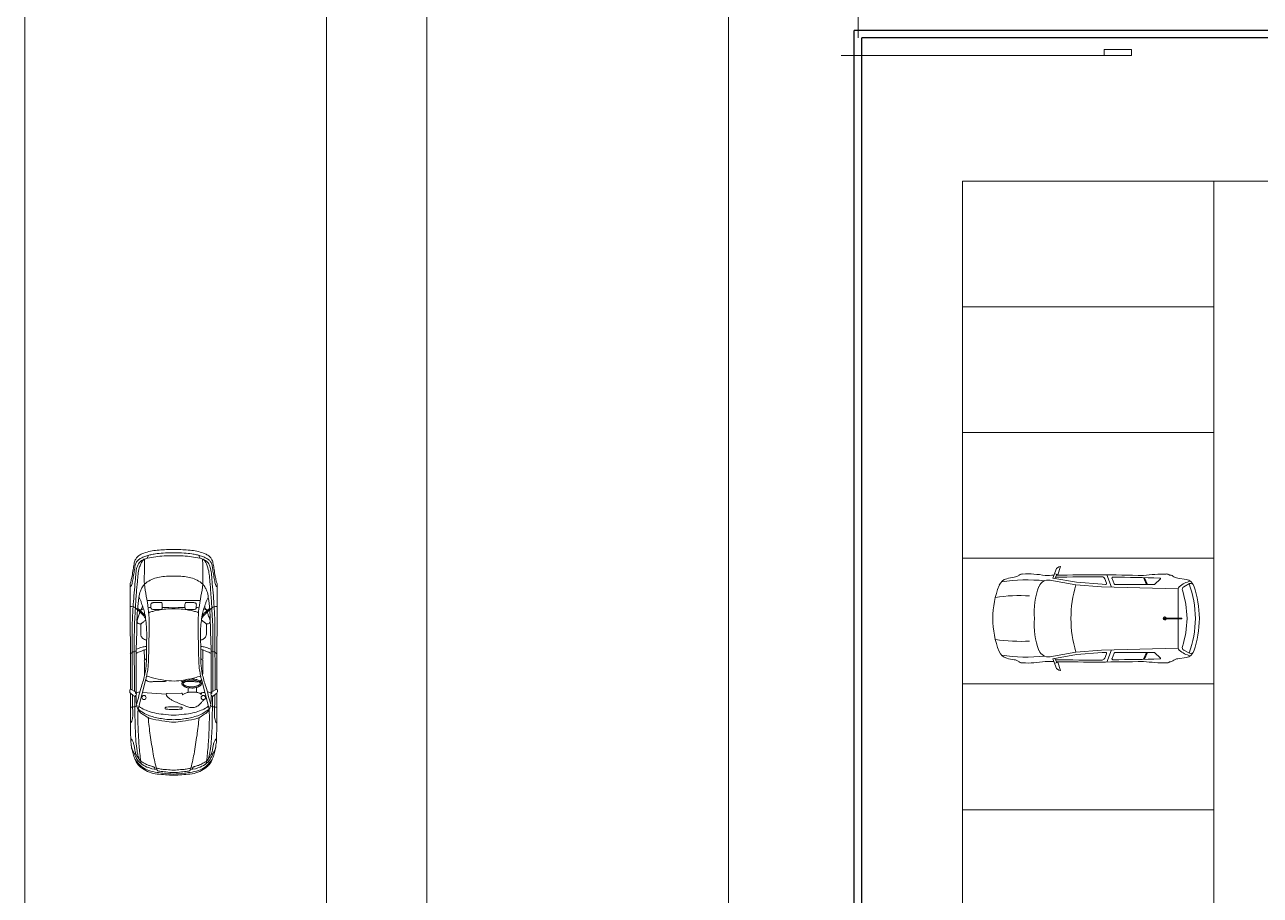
# Model space of a CAD drawing. Header units: millimetres. Extents: x 255 to 764, y 60 to 269.
# Drawn here: x 255.04 to 279.61, y 206.03 to 223.34 of the extents above; entities that cross this region are included whole.
import ezdxf

# ---------------------------------------------------------------- set-up
doc = ezdxf.new("R2010")
doc.units = ezdxf.units.MM
doc.linetypes.add('ACAD_ISO10W100', pattern=[18, 12, -3, 0, -3])
for name, color, linetype, lineweight in [('ARBOLES A', 1, 'Continuous', 9), ('AUTOS', 1, 'Continuous', 9), ('BANQUETA', 2, 'Continuous', 20), ('CANCHAS', 1, 'Continuous', 9), ('EJES', 2, 'ACAD_ISO10W100', 20), ('FACHADA 04', 3, 'Continuous', 30), ('TEXTO 01', 3, 'Continuous', 30)]:
    doc.layers.add(name, color=color, linetype=linetype, lineweight=lineweight)

# ---------------------------------------------------------------- blocks, each defined once
blk = doc.blocks.new('AutoA62 Planta Golf')
at = {"linetype": 'ByBlock'}
for p, q in [((1.189, 0.804), (1.268, 0.994)), ((1.268, 0.994), (1.309, 1.03)), ((1.346, 1.033), (1.293, 0.869)), ((1.309, 1.03), (1.335, 1.035)), ((1.335, 1.035), (1.346, 1.033)), ((1.651, 0.668), (1.135, 0.761)), ((1.665, 0.719), (1.189, 0.804)), ((1.27, 0.877), (1.23, 0.797)), ((1.293, 0.869), (1.243, 0.887)), ((2.225, 0.79), (2.26, 0.702)), ((2.267, 0.866), (2.361, 0.624)), ((2.369, 0.794), (2.409, 0.69)), ((2.997, 0.812), (3.056, 0.678)), ((3.017, 0.81), (3.075, 0.678)), ((3.219, 0.683), (3.33, 0.781)), ((3.679, 0.801), (3.846, 0.774)), ((1.651, 0.668), (2.162, 0.629)), ((1.665, 0.719), (2.175, 0.679)), ((3.686, 0.588), (2.162, 0.629)), ((2.243, 0.678), (2.175, 0.679)), ((2.427, 0.678), (3.206, 0.678)), ((3.686, 0.587), (3.686, 0.005)), ((3.796, 0.629), (3.91, 0.693)), ((3.419, 0.007), (3.755, 0.004)), ((3.755, -0.004), (3.755, 0.004)), ((3.419, -0.007), (3.755, -0.004)), ((3.686, -0.587), (3.686, -0.005)), ((1.651, -0.668), (1.135, -0.761)), ((1.665, -0.719), (1.189, -0.804)), ((1.651, -0.668), (2.162, -0.629)), ((1.665, -0.719), (2.175, -0.679)), ((3.686, -0.588), (2.162, -0.629)), ((2.243, -0.678), (2.175, -0.679)), ((2.225, -0.79), (2.26, -0.702)), ((2.267, -0.866), (2.361, -0.624)), ((2.369, -0.794), (2.409, -0.69)), ((2.427, -0.678), (3.206, -0.678)), ((2.997, -0.812), (3.056, -0.678)), ((3.017, -0.81), (3.075, -0.678)), ((3.219, -0.683), (3.33, -0.781)), ((3.796, -0.629), (3.91, -0.693)), ((1.189, -0.804), (1.268, -0.994)), ((1.27, -0.877), (1.23, -0.797)), ((1.293, -0.869), (1.243, -0.887)), ((1.346, -1.033), (1.293, -0.869)), ((3.679, -0.801), (3.846, -0.774)), ((1.268, -0.994), (1.309, -1.03)), ((1.309, -1.03), (1.335, -1.035)), ((1.335, -1.035), (1.346, -1.033))]:
    blk.add_line(p, q, dxfattribs=at)
for centre, radius, start, end in [((0.33, 0.572), 0.225, 104.0371, 157.2006), ((0.67, -2.536), 3.304, 83.8263, 98.7194), ((0.499, 0.098), 0.727, 95.9895, 107.9469), ((0.403, 1.017), 0.197, 275.9895, 308.6871), ((0.585, 0.789), 0.0955, 87.4739, 128.6871), ((0.685, -1.132), 2.018, 79.8258, 92.7114), ((1.101, 0.567), 0.197, 79.8299, 158.9468), ((2.019, -39.672), 40.539, 91.1408, 91.3819), ((2.019, -39.672), 40.5, 89.7857, 91.1003), ((2.019, -39.672), 40.539, 88.6181, 91.0712), ((2.17, 0.769), 0.059, 21.2791, 89.7857), ((2.387, 0.801), 0.0197, 89.6118, 201.2791), ((2.105, -40.859), 41.681, 88.3299, 89.6118), ((3.453, -2.653), 3.537, 90.0603, 97.4025), ((3.319, 0.79), 0.0138, 319.5223, 88.2063), ((3.453, 0.789), 0.0955, 51.3129, 92.5261), ((3.517, 0.768), 0.0955, 51.3129, 92.5261), ((3.7, 0.996), 0.197, 231.3129, 264.0105), ((4.024, 0.266), 0.484, 101.1159, 130.9804), ((3.824, 0.595), 0.18, 18.2803, 83.2196), ((1.838, 0), 1.838, 158.994, 180), ((2.269, 0.117), 1.449, 158.9468, 184.6441), ((3.873, 0), 2.321, 163.2682, 180), ((2.243, 0.695), 0.0177, 268.4926, 21.2791), ((2.427, 0.697), 0.0197, 201.2791, 270), ((3.206, 0.697), 0.0197, 270, 311.6453), ((3.745, 0.587), 0.059, 130.9804, 180), ((3.825, 0.577), 0.059, 119.294, 197.2942), ((1.822, -0.05), 2.04, 1.3982, 17.3891), ((1.86, -0.043), 2.169, 1.135, 19.702), ((3.935, 0.635), 0.0623, 15.1262, 113.3532), ((1.889, -0.047), 2.219, 1.2017, 18.3402), ((0.532, -2.849), 3.304, 86.544, 98.4137), ((1.838, 0), 1.838, 180, 201.006), ((3.873, 0), 2.321, 180, 196.7318), ((3.419, 0), 0.0297, 13.7603, 346.2397), ((3.419, 0), 0.00735, 90, 270), ((1.889, 0.047), 2.219, 341.6598, 358.7983), ((2.269, -0.117), 1.449, 175.3559, 201.0532), ((1.822, 0.05), 2.04, 342.6109, 358.6018), ((1.86, 0.043), 2.169, 340.298, 358.865), ((0.532, 2.849), 3.304, 261.5863, 273.456), ((0.33, -0.572), 0.225, 202.7994, 255.9629), ((0.67, 2.536), 3.304, 261.2806, 276.1737), ((1.101, -0.567), 0.197, 201.0532, 280.1701), ((2.243, -0.695), 0.0177, 338.7209, 91.5074), ((2.427, -0.697), 0.0197, 90, 158.7209), ((3.206, -0.697), 0.0197, 48.3547, 90), ((3.745, -0.587), 0.059, 180, 229.0196), ((4.024, -0.266), 0.484, 229.0196, 258.8841), ((3.825, -0.577), 0.059, 162.7058, 240.706), ((3.824, -0.595), 0.18, 276.7804, 341.7197), ((3.935, -0.635), 0.0623, 246.6468, 344.8738), ((0.499, -0.098), 0.727, 252.0531, 264.0105), ((0.403, -1.017), 0.197, 51.3129, 84.0105), ((0.585, -0.789), 0.0955, 231.3129, 272.5261), ((0.685, 1.132), 2.018, 267.2886, 280.1742), ((2.019, 39.672), 40.539, 268.6181, 268.8592), ((2.019, 39.672), 40.5, 268.8997, 270.2143), ((2.019, 39.672), 40.539, 268.9288, 271.3819), ((2.17, -0.769), 0.059, 270.2143, 338.7209), ((2.387, -0.801), 0.0197, 158.7209, 270.3882), ((2.105, 40.859), 41.681, 270.3882, 271.6701), ((3.453, 2.653), 3.537, 262.5975, 269.9397), ((3.319, -0.79), 0.0138, 271.7937, 40.4777), ((3.453, -0.789), 0.0955, 267.4739, 308.6871), ((3.517, -0.768), 0.0955, 267.4739, 308.6871), ((3.7, -0.996), 0.197, 95.9895, 128.6871)]:
    blk.add_arc(centre, radius, start, end, dxfattribs=at)
blk = doc.blocks.new('AutoP19')
for p, q in [((-0.926, 0.745), (-0.939, 0.759)), ((-0.939, 0.759), (-0.904, 0.759)), ((-0.926, 0.745), (-0.06, 0.745)), ((-0.904, 0.675), (-0.926, 0.745)), ((-0.904, 0.759), (-0.849, 0.859)), ((-0.882, 0.778), (0.131, 0.782)), ((-0.864, 0.826), (0.421, 0.822)), ((-0.849, 0.859), (1.253, 0.867)), ((-0.06, 0.745), (0.298, 0.734)), ((-1.246, 0.706), (-0.654, 0.552)), ((-0.92, 0.616), (-0.953, 0.147)), ((-0.252, 0.581), (-0.063, 0.584)), ((0.443, 0.653), (0.244, 0.652)), ((0.911, 0.528), (0.911, -0.03)), ((1.751, 0.525), (1.813, 0.497)), ((-0.938, 0.133), (-0.931, -0.154)), ((0.911, -0.528), (0.911, 0.03)), ((-0.824, -0.288), (-0.914, -0.286)), ((-0.818, -0.453), (-0.914, -0.453)), ((-1.246, -0.706), (-0.654, -0.552)), ((-0.904, -0.675), (-0.926, -0.745)), ((-0.252, -0.581), (-0.063, -0.584)), ((-0.06, -0.745), (0.298, -0.734)), ((0.443, -0.653), (0.244, -0.652)), ((1.751, -0.525), (1.813, -0.497)), ((-0.926, -0.745), (-0.939, -0.759)), ((-0.939, -0.759), (-0.904, -0.759)), ((-0.926, -0.745), (-0.06, -0.745)), ((-0.904, -0.759), (-0.849, -0.859)), ((-0.882, -0.778), (0.131, -0.782)), ((-0.864, -0.826), (0.421, -0.822)), ((-0.849, -0.859), (1.253, -0.867))]:
    blk.add_line(p, q)
for centre in [(-1.017, 0.589), (-1.017, -0.589)]:
    blk.add_ellipse(centre, major_axis=(0, 0.0429), ratio=0.983266, start_param=4.712389, end_param=10.995574)
for points, knots in [([(-2.564, 0), (-2.564, 0.054), (-2.548, 0.215), (-2.538, 0.436), (-2.443, 0.603), (-2.375, 0.696), (-2.29, 0.75), (-2.194, 0.793), (-2.081, 0.821), (-2.002, 0.842), (-1.959, 0.842)], [0, 0, 0, 0, 0.16039, 0.479033, 0.632967, 0.722015, 0.817474, 0.927562, 1.03733, 1.167094, 1.167094, 1.167094, 1.167094]), ([(-2.253, 0.764), (-2.281, 0.74), (-2.334, 0.696), (-2.415, 0.613), (-2.479, 0.488), (-2.504, 0.346), (-2.531, 0.181), (-2.539, 0.071), (-2.539, 0)], [0, 0, 0, 0, 0.1095129, 0.2035347, 0.3452507, 0.5161382, 0.6275464, 0.8383798, 0.8383798, 0.8383798, 0.8383798]), ([(-1.959, 0.842), (-2.018, 0.841), (-2.115, 0.791), (-2.243, 0.737), (-2.338, 0.648), (-2.417, 0.517), (-2.442, 0.402), (-2.45, 0.335)], [0, 0, 0, 0, 0.1772572, 0.3124951, 0.4151678, 0.5597243, 0.7575412, 0.7575412, 0.7575412, 0.7575412]), ([(-2.137, 0.783), (-2.135, 0.773), (-2.137, 0.752), (-2.164, 0.743), (-2.196, 0.721), (-2.236, 0.691), (-2.292, 0.651), (-2.327, 0.579), (-2.368, 0.503), (-2.38, 0.441), (-2.394, 0.406), (-2.407, 0.381), (-2.431, 0.371), (-2.445, 0.37)], [0, 0, 0, 0, 0.0304541, 0.0502818, 0.0786089, 0.1479133, 0.1986294, 0.2831705, 0.3780326, 0.4523267, 0.4667809, 0.4902599, 0.5347198, 0.5347198, 0.5347198, 0.5347198]), ([(-2.24, 0.684), (-2.219, 0.698), (-2.163, 0.712), (-2.048, 0.733), (-1.884, 0.752), (-1.678, 0.762), (-1.447, 0.769), (-1.218, 0.771), (-1.059, 0.771), (-0.99, 0.772)], [0, 0, 0, 0, 0.076148, 0.165903, 0.355672, 0.569871, 0.782325, 1.050047, 1.257936, 1.257936, 1.257936, 1.257936]), ([(-1.841, 0.853), (-1.843, 0.842), (-1.869, 0.817), (-1.921, 0.798), (-1.99, 0.782), (-2.055, 0.774), (-2.109, 0.761), (-2.135, 0.754), (-2.147, 0.751)], [0, 0, 0, 0, 0.034703, 0.0959761, 0.1659336, 0.2471559, 0.2929944, 0.3295918, 0.3295918, 0.3295918, 0.3295918]), ([(-1.959, 0.842), (-1.922, 0.85), (-1.775, 0.856), (-1.524, 0.859), (-1.219, 0.857), (-1.022, 0.86), (-0.93, 0.86)], [0, 0, 0, 0, 0.114897, 0.437061, 0.754269, 1.029686, 1.029686, 1.029686, 1.029686]), ([(-1.52, 0.856), (-1.515, 0.844), (-1.483, 0.831), (-1.425, 0.814), (-1.326, 0.812), (-1.169, 0.818), (-1.042, 0.819), (-0.962, 0.819)], [0, 0, 0, 0, 0.0364992, 0.0923739, 0.1867837, 0.3273982, 0.5667068, 0.5667068, 0.5667068, 0.5667068]), ([(-1.009, 0.744), (-1.036, 0.744), (-1.091, 0.747), (-1.171, 0.735), (-1.245, 0.718), (-1.314, 0.672), (-1.362, 0.593), (-1.421, 0.512), (-1.459, 0.367), (-1.488, 0.199), (-1.507, 0.059), (-1.507, 0)], [0, 0, 0, 0, 0.082256, 0.165174, 0.241383, 0.30939, 0.405348, 0.511507, 0.603349, 0.843635, 1.017671, 1.017671, 1.017671, 1.017671]), ([(-1.207, 0.859), (-1.207, 0.839), (-1.204, 0.805), (-1.2, 0.757), (-1.18, 0.74), (-1.173, 0.734)], [0, 0, 0, 0, 1.462159, 2.651105, 3.386321, 3.386321, 3.386321, 3.386321]), ([(0.972, 0.69), (0.956, 0.677), (0.921, 0.653), (0.844, 0.638), (0.76, 0.6), (0.644, 0.572), (0.509, 0.549), (0.303, 0.531), (0.063, 0.54), (-0.167, 0.537), (-0.363, 0.543), (-0.563, 0.565), (-0.832, 0.653), (-1.036, 0.706), (-1.156, 0.737)], [0, 0, 0, 0, 0.05975, 0.126928, 0.230034, 0.336675, 0.482225, 0.641324, 0.954906, 1.203173, 1.330375, 1.542773, 1.802261, 2.175545, 2.175545, 2.175545, 2.175545]), ([(-0.99, 0.772), (-0.991, 0.765), (-0.99, 0.749), (-1.004, 0.745), (-1.009, 0.744)], [0, 0, 0, 0, 0.02274132, 0.03717479, 0.03717479, 0.03717479, 0.03717479]), ([(-0.849, 0.859), (-0.856, 0.864), (-0.881, 0.88), (-0.935, 0.868), (-0.958, 0.818), (-1.002, 0.779), (-0.97, 0.737), (-0.936, 0.735), (-0.926, 0.745)], [0, 0, 0, 0, 0.024864, 0.0846267, 0.1362471, 0.1900683, 0.2245199, 0.2681841, 0.2681841, 0.2681841, 0.2681841]), ([(-0.149, 0.862), (-0.139, 0.85), (-0.117, 0.825), (-0.103, 0.784), (-0.096, 0.756), (-0.096, 0.743)], [1.808086, 1.808086, 1.808086, 1.808086, 2.918874, 4.131288, 5.10151, 5.10151, 5.10151, 5.10151]), ([(-0.14, 0.745), (-0.122, 0.716), (-0.1, 0.646), (-0.068, 0.578), (-0.062, 0.538)], [0, 0, 0, 0, 0.1000351, 0.2184418, 0.2184418, 0.2184418, 0.2184418]), ([(-0.056, 0.745), (-0.043, 0.714), (-0.027, 0.654), (-0.004, 0.585), (-0.001, 0.547), (0, 0.538)], [0, 0, 0, 0, 2.528586, 4.711885, 5.408215, 5.408215, 5.408215, 5.408215]), ([(0.131, 0.782), (0.266, 0.782), (0.477, 0.778), (0.787, 0.757), (0.964, 0.75), (1.063, 0.739)], [0, 0, 0, 0, 0.4042759, 0.6333827, 0.9326252, 0.9326252, 0.9326252, 0.9326252]), ([(0.421, 0.822), (0.487, 0.822), (0.608, 0.818), (0.804, 0.804), (1.011, 0.791), (1.224, 0.77), (1.404, 0.755), (1.54, 0.743), (1.64, 0.705), (1.708, 0.646), (1.737, 0.579), (1.778, 0.432), (1.798, 0.238), (1.804, 0.063), (1.804, 0)], [0, 0, 0, 0, 0.198873, 0.363323, 0.587433, 0.823543, 1.004622, 1.129816, 1.230113, 1.320655, 1.388577, 1.443334, 1.771447, 1.958652, 1.958652, 1.958652, 1.958652]), ([(0.793, 0.866), (0.791, 0.846), (0.797, 0.805), (0.76, 0.758), (0.692, 0.671), (0.623, 0.603), (0.561, 0.559)], [0, 0, 0, 0, 0.0597371, 0.1139981, 0.1672498, 0.3938869, 0.3938869, 0.3938869, 0.3938869]), ([(1.063, 0.739), (1.139, 0.736), (1.262, 0.723), (1.428, 0.71), (1.548, 0.689), (1.648, 0.649), (1.727, 0.615), (1.737, 0.574)], [0, 0, 0, 0, 0.2277977, 0.3719478, 0.4996814, 0.5863441, 0.709615, 0.709615, 0.709615, 0.709615]), ([(1.181, 0.863), (1.185, 0.857), (1.2, 0.844), (1.248, 0.825), (1.331, 0.813), (1.439, 0.79), (1.544, 0.775), (1.632, 0.765), (1.695, 0.73), (1.738, 0.676), (1.776, 0.61), (1.801, 0.534), (1.826, 0.451), (1.834, 0.394), (1.838, 0.362)], [0, 0, 0, 0, 0.0219205, 0.0572122, 0.1522539, 0.2718866, 0.3894011, 0.4710097, 0.5346344, 0.5986698, 0.6733118, 0.758696, 0.8351341, 0.9293726, 0.9293726, 0.9293726, 0.9293726]), ([(1.253, 0.867), (1.269, 0.856), (1.319, 0.845), (1.409, 0.822), (1.521, 0.807), (1.63, 0.789), (1.717, 0.771), (1.78, 0.725), (1.826, 0.667), (1.864, 0.575), (1.894, 0.463), (1.912, 0.36), (1.915, 0.302), (1.915, 0.288)], [0, 0, 0, 0, 0.056668, 0.14946, 0.28161, 0.392935, 0.481686, 0.542967, 0.622845, 0.69797, 0.833643, 0.965665, 1.00577, 1.00577, 1.00577, 1.00577]), ([(-2.45, 0.335), (-2.349, 0.365), (-2.121, 0.412), (-1.776, 0.465), (-1.534, 0.497), (-1.417, 0.505)], [0, 0, 0, 0, 0.317374, 0.69576, 1.04714, 1.04714, 1.04714, 1.04714]), ([(-1.246, 0.706), (-1.336, 0.713), (-1.528, 0.711), (-1.823, 0.699), (-2.078, 0.68), (-2.231, 0.661), (-2.281, 0.655)], [0, 0, 0, 0, 0.269375, 0.574535, 0.885339, 1.036319, 1.036319, 1.036319, 1.036319]), ([(-1.246, 0.706), (-1.267, 0.682), (-1.316, 0.621), (-1.386, 0.477), (-1.44, 0.264), (-1.458, 0.092), (-1.458, 0)], [0, 0, 0, 0, 0.0947759, 0.2311242, 0.4700259, 0.7400315, 0.7400315, 0.7400315, 0.7400315]), ([(-1.191, 0.69), (-1.207, 0.672), (-1.242, 0.617), (-1.287, 0.512), (-1.331, 0.371), (-1.353, 0.196), (-1.367, 0.069), (-1.367, 0)], [0, 0, 0, 0, 0.0708922, 0.1925846, 0.3348457, 0.5072814, 0.7109928, 0.7109928, 0.7109928, 0.7109928]), ([(-0.665, 0.553), (-0.675, 0.547), (-0.693, 0.524), (-0.707, 0.472), (-0.696, 0.36), (-0.7, 0.259), (-0.701, 0.165), (-0.687, 0.149), (-0.679, 0.142)], [0, 0, 0, 0, 0.842998, 2.122875, 3.997599, 9.174838, 10.012722, 10.751336, 10.751336, 10.751336, 10.751336]), ([(-0.594, 0.534), (-0.603, 0.496), (-0.637, 0.386), (-0.673, 0.205), (-0.69, 0.06), (-0.69, -0.009)], [0, 0, 0, 0, 0.1139079, 0.3411539, 0.543502, 0.543502, 0.543502, 0.543502]), ([(-0.654, 0.552), (-0.63, 0.545), (-0.568, 0.534), (-0.469, 0.512), (-0.352, 0.504), (-0.145, 0.494), (0.141, 0.493), (0.469, 0.481), (0.752, 0.498), (0.995, 0.543), (1.225, 0.588), (1.465, 0.58), (1.632, 0.582), (1.729, 0.575), (1.737, 0.574)], [0, 0, 0, 0, 0.073325, 0.188896, 0.303039, 0.425821, 0.811242, 1.159737, 1.41058, 1.660623, 1.899627, 2.11145, 2.377727, 2.401703, 2.401703, 2.401703, 2.401703]), ([(-0.567, 0.577), (-0.524, 0.581), (-0.437, 0.578), (-0.344, 0.581), (-0.277, 0.584), (-0.258, 0.561), (-0.251, 0.547), (-0.248, 0.54)], [0, 0, 0, 0, 3.267856, 6.568708, 7.399663, 8.099385, 8.621705, 8.621705, 8.621705, 8.621705]), ([(0.244, 0.652), (0.228, 0.652), (0.188, 0.646), (0.147, 0.599), (0.126, 0.558), (0.127, 0.536)], [0, 0, 0, 0, 0.0486628, 0.1144515, 0.1777721, 0.1777721, 0.1777721, 0.1777721]), ([(0.298, 0.734), (0.357, 0.734), (0.483, 0.727), (0.628, 0.729), (0.793, 0.711), (0.935, 0.697), (1.059, 0.676), (1.1, 0.66)], [0, 0, 0, 0, 0.1783018, 0.3787173, 0.431954, 0.6762374, 0.8077184, 0.8077184, 0.8077184, 0.8077184]), ([(0.684, 0.672), (0.663, 0.677), (0.612, 0.689), (0.55, 0.72), (0.489, 0.732), (0.447, 0.705), (0.446, 0.672), (0.446, 0.643), (0.47, 0.627), (0.489, 0.592), (0.515, 0.57), (0.52, 0.551)], [0, 0, 0, 0, 0.0655106, 0.1550445, 0.2094604, 0.2438604, 0.287164, 0.3001388, 0.3275984, 0.3616951, 0.4200969, 0.4200969, 0.4200969, 0.4200969]), ([(0.755, 0.714), (0.739, 0.695), (0.693, 0.643), (0.643, 0.594), (0.608, 0.566)], [0, 0, 0, 0, 1.868162, 5.271297, 5.271297, 5.271297, 5.271297]), ([(0.668, 0.495), (0.677, 0.483), (0.689, 0.442), (0.708, 0.367), (0.734, 0.255), (0.747, 0.101), (0.747, -0.015), (0.748, -0.079)], [0, 0, 0, 0, 0.0451009, 0.1211996, 0.2308505, 0.385263, 0.5739042, 0.5739042, 0.5739042, 0.5739042]), ([(0.712, 0.659), (0.724, 0.655), (0.736, 0.631), (0.745, 0.609), (0.748, 0.599)], [0, 0, 0, 0, 0.983949, 1.771691, 1.771691, 1.771691, 1.771691]), ([(0.808, 0.622), (0.791, 0.623), (0.752, 0.621), (0.728, 0.652), (0.712, 0.659)], [0, 0, 0, 0, 0.0535488, 0.1060573, 0.1060573, 0.1060573, 0.1060573]), ([(1.1, 0.66), (1.123, 0.653), (1.171, 0.629), (1.253, 0.571), (1.32, 0.47), (1.361, 0.367), (1.373, 0.304), (1.377, 0.284)], [0, 0, 0, 0, 0.0720749, 0.1581284, 0.2958089, 0.4262456, 0.4842292, 0.4842292, 0.4842292, 0.4842292]), ([(-2.45, 0.335), (-2.461, 0.334), (-2.48, 0.314), (-2.487, 0.249), (-2.496, 0.144), (-2.51, 0.052), (-2.51, 0)], [0, 0, 0, 0, 0.0314754, 0.0702057, 0.1915753, 0.3439346, 0.3439346, 0.3439346, 0.3439346]), ([(-2.428, 0.34), (-2.425, 0.338), (-2.425, 0.32), (-2.431, 0.295), (-2.445, 0.238), (-2.448, 0.186), (-2.455, 0.101), (-2.461, 0.047), (-2.461, 0)], [0, 0, 0, 0, 0.0114788, 0.0403472, 0.0875838, 0.1755608, 0.1991501, 0.3369659, 0.3369659, 0.3369659, 0.3369659]), ([(0.731, 0.301), (0.731, 0.334), (0.736, 0.376), (0.734, 0.43), (0.762, 0.456), (0.8, 0.447), (0.835, 0.456), (0.858, 0.442), (0.867, 0.425), (0.875, 0.361), (0.876, 0.301), (0.871, 0.239), (0.855, 0.229), (0.832, 0.225), (0.799, 0.227), (0.767, 0.223), (0.735, 0.234), (0.733, 0.267), (0.731, 0.288), (0.731, 0.301)], [0, 0, 0, 0, 0.0969044, 0.1295913, 0.1506192, 0.1985921, 0.2360698, 0.2557908, 0.2719711, 0.2929882, 0.44406, 0.4519132, 0.4720918, 0.4918599, 0.5228758, 0.5707096, 0.5892096, 0.6145759, 0.654681, 0.654681, 0.654681, 0.654681]), ([(1.377, 0.284), (1.386, 0.238), (1.4, 0.143), (1.397, 0.048), (1.396, 0)], [0, 0, 0, 0, 0.140379, 0.2808468, 0.2808468, 0.2808468, 0.2808468]), ([(1.838, 0.362), (1.848, 0.312), (1.858, 0.192), (1.86, 0.073), (1.86, 0.005)], [0, 0, 0, 0, 0.1502861, 0.3522699, 0.3522699, 0.3522699, 0.3522699]), ([(-2.564, 0), (-2.564, -0.054), (-2.548, -0.215), (-2.538, -0.436), (-2.443, -0.603), (-2.375, -0.696), (-2.29, -0.75), (-2.194, -0.793), (-2.081, -0.821), (-2.002, -0.842), (-1.959, -0.842)], [0, 0, 0, 0, 0.16039, 0.479033, 0.632967, 0.722015, 0.817474, 0.927562, 1.03733, 1.167094, 1.167094, 1.167094, 1.167094]), ([(-2.253, -0.764), (-2.281, -0.74), (-2.334, -0.696), (-2.415, -0.613), (-2.479, -0.488), (-2.504, -0.346), (-2.531, -0.181), (-2.539, -0.071), (-2.539, 0)], [0, 0, 0, 0, 0.1095129, 0.2035347, 0.3452507, 0.5161382, 0.6275464, 0.8383798, 0.8383798, 0.8383798, 0.8383798]), ([(-2.45, -0.335), (-2.461, -0.334), (-2.48, -0.314), (-2.487, -0.249), (-2.496, -0.144), (-2.51, -0.052), (-2.51, 0)], [0, 0, 0, 0, 0.0314754, 0.0702057, 0.1915753, 0.3439346, 0.3439346, 0.3439346, 0.3439346]), ([(-2.428, -0.34), (-2.425, -0.338), (-2.425, -0.32), (-2.431, -0.295), (-2.445, -0.238), (-2.448, -0.186), (-2.455, -0.101), (-2.461, -0.047), (-2.461, 0)], [0, 0, 0, 0, 0.0114788, 0.0403472, 0.0875838, 0.1755608, 0.1991501, 0.3369659, 0.3369659, 0.3369659, 0.3369659]), ([(-1.009, -0.744), (-1.036, -0.744), (-1.091, -0.747), (-1.171, -0.735), (-1.245, -0.718), (-1.314, -0.672), (-1.362, -0.593), (-1.421, -0.512), (-1.459, -0.367), (-1.488, -0.199), (-1.507, -0.059), (-1.507, 0)], [0, 0, 0, 0, 0.082256, 0.165174, 0.241383, 0.30939, 0.405348, 0.511507, 0.603349, 0.843635, 1.017671, 1.017671, 1.017671, 1.017671]), ([(-1.246, -0.706), (-1.267, -0.682), (-1.316, -0.621), (-1.386, -0.477), (-1.44, -0.264), (-1.458, -0.092), (-1.458, 0)], [0, 0, 0, 0, 0.0947759, 0.2311242, 0.4700259, 0.7400315, 0.7400315, 0.7400315, 0.7400315]), ([(-1.191, -0.69), (-1.207, -0.672), (-1.242, -0.617), (-1.287, -0.512), (-1.331, -0.371), (-1.353, -0.196), (-1.367, -0.069), (-1.367, 0)], [0, 0, 0, 0, 0.0708922, 0.1925846, 0.3348457, 0.5072814, 0.7109928, 0.7109928, 0.7109928, 0.7109928]), ([(-1.253, 0), (-1.253, 0.029), (-1.255, 0.078), (-1.249, 0.129), (-1.25, 0.166), (-1.232, 0.172), (-1.218, 0.171), (-1.207, 0.155), (-1.205, 0.097), (-1.202, 0.044), (-1.201, 0)], [0, 0, 0, 0, 0.0857277, 0.1381048, 0.1641986, 0.1769751, 0.1890325, 0.2028129, 0.2286049, 0.3592554, 0.3592554, 0.3592554, 0.3592554]), ([(-1.253, 0), (-1.253, -0.029), (-1.255, -0.078), (-1.249, -0.129), (-1.25, -0.166), (-1.232, -0.172), (-1.218, -0.171), (-1.207, -0.155), (-1.205, -0.097), (-1.202, -0.044), (-1.201, 0)], [0, 0, 0, 0, 0.0857277, 0.1381048, 0.1641986, 0.1769751, 0.1890325, 0.2028129, 0.2286049, 0.3592554, 0.3592554, 0.3592554, 0.3592554]), ([(-0.938, 0.133), (-0.94, 0.14), (-0.961, 0.156), (-1.005, 0.122), (-1.041, 0.078), (-1.084, 0.005), (-1.133, -0.099), (-1.178, -0.215), (-1.22, -0.322), (-1.221, -0.412), (-1.184, -0.486), (-1.136, -0.543), (-1.084, -0.579), (-1.054, -0.616), (-1.039, -0.641), (-1.036, -0.651)], [0, 0, 0, 0, 0.527288, 1.647451, 3.487558, 5.099073, 7.968657, 12.238313, 14.475187, 16.613757, 18.744202, 20.639343, 22.223389, 23.452731, 24.286529, 24.286529, 24.286529, 24.286529]), ([(0.421, -0.822), (0.487, -0.822), (0.608, -0.818), (0.804, -0.804), (1.011, -0.791), (1.224, -0.77), (1.404, -0.755), (1.54, -0.743), (1.64, -0.705), (1.708, -0.646), (1.737, -0.579), (1.778, -0.432), (1.798, -0.238), (1.804, -0.063), (1.804, 0)], [0, 0, 0, 0, 0.198873, 0.363323, 0.587433, 0.823543, 1.004622, 1.129816, 1.230113, 1.320655, 1.388577, 1.443334, 1.771447, 1.958652, 1.958652, 1.958652, 1.958652]), ([(0.668, -0.495), (0.677, -0.483), (0.689, -0.442), (0.708, -0.367), (0.734, -0.255), (0.747, -0.101), (0.747, 0.015), (0.748, 0.079)], [0, 0, 0, 0, 0.0451009, 0.1211996, 0.2308505, 0.385263, 0.5739042, 0.5739042, 0.5739042, 0.5739042]), ([(0.775, 0.226), (0.775, 0.221), (0.773, 0.137), (0.769, 0.053), (0.766, -0.027)], [11.235438, 11.235438, 11.235438, 11.235438, 11.552536, 17.586883, 17.586883, 17.586883, 17.586883]), ([(0.775, -0.226), (0.775, -0.221), (0.773, -0.137), (0.769, -0.053), (0.766, 0.027)], [11.235438, 11.235438, 11.235438, 11.235438, 11.552536, 17.586883, 17.586883, 17.586883, 17.586883]), ([(1.377, -0.284), (1.386, -0.238), (1.4, -0.143), (1.397, -0.048), (1.396, 0)], [0, 0, 0, 0, 0.140379, 0.2808468, 0.2808468, 0.2808468, 0.2808468]), ([(-0.925, -0.547), (-0.929, -0.55), (-0.935, -0.555), (-0.951, -0.558), (-0.952, -0.549), (-0.951, -0.543), (-0.945, -0.536), (-0.935, -0.528), (-0.926, -0.507), (-0.915, -0.469), (-0.908, -0.4), (-0.908, -0.33), (-0.919, -0.263), (-0.941, -0.222), (-0.949, -0.189), (-0.965, -0.182), (-0.96, -0.177), (-0.954, -0.174), (-0.945, -0.174), (-0.938, -0.172), (-0.926, -0.175), (-0.931, -0.16), (-0.931, -0.154)], [0, 0, 0, 0, 0.0138597, 0.0278304, 0.0329137, 0.0379971, 0.0465756, 0.0592704, 0.0762214, 0.1105991, 0.1789801, 0.2766959, 0.3173629, 0.3800771, 0.4110544, 0.4160421, 0.4210284, 0.4277212, 0.4387433, 0.4448131, 0.4508005, 0.4694463, 0.4694463, 0.4694463, 0.4694463]), ([(-0.824, -0.288), (-0.826, -0.302), (-0.814, -0.229), (-0.797, -0.209), (-0.772, -0.173), (-0.742, -0.164), (-0.711, -0.169), (-0.69, -0.205), (-0.659, -0.251), (-0.648, -0.316), (-0.649, -0.389), (-0.658, -0.456), (-0.679, -0.511), (-0.705, -0.544), (-0.732, -0.555), (-0.753, -0.551), (-0.772, -0.544), (-0.786, -0.523), (-0.811, -0.487), (-0.826, -0.408), (-0.835, -0.376), (-0.821, -0.276), (-0.824, -0.288)], [0, 0, 0, 0, 0.03969, 0.089634, 0.13125, 0.1542862, 0.1797268, 0.2207266, 0.2680991, 0.3447665, 0.4095645, 0.4843001, 0.541515, 0.5817687, 0.6060665, 0.6262474, 0.6436722, 0.6634686, 0.6988791, 0.7758465, 0.8696394, 0.907731, 0.907731, 0.907731, 0.907731]), ([(-0.799, -0.286), (-0.798, -0.283), (-0.797, -0.278), (-0.795, -0.268), (-0.794, -0.262), (-0.79, -0.247), (-0.788, -0.24), (-0.784, -0.231), (-0.782, -0.228), (-0.778, -0.223), (-0.777, -0.221), (-0.771, -0.213), (-0.766, -0.207), (-0.76, -0.2), (-0.757, -0.197), (-0.753, -0.194), (-0.751, -0.193), (-0.747, -0.191), (-0.745, -0.191), (-0.739, -0.19), (-0.736, -0.19), (-0.731, -0.191), (-0.73, -0.192), (-0.728, -0.193), (-0.726, -0.195), (-0.721, -0.2), (-0.719, -0.203), (-0.714, -0.212), (-0.71, -0.217), (-0.705, -0.226), (-0.702, -0.231), (-0.696, -0.241), (-0.692, -0.246), (-0.687, -0.258), (-0.685, -0.264), (-0.681, -0.276), (-0.679, -0.283), (-0.676, -0.303), (-0.674, -0.317), (-0.673, -0.346), (-0.673, -0.36), (-0.675, -0.403), (-0.679, -0.432), (-0.69, -0.469), (-0.693, -0.48), (-0.7, -0.495), (-0.703, -0.5), (-0.709, -0.51), (-0.713, -0.514), (-0.719, -0.521), (-0.722, -0.523), (-0.728, -0.527), (-0.731, -0.528), (-0.735, -0.529), (-0.736, -0.529), (-0.739, -0.529), (-0.741, -0.528), (-0.746, -0.527), (-0.749, -0.526), (-0.753, -0.525), (-0.754, -0.524), (-0.756, -0.523), (-0.756, -0.523), (-0.757, -0.522), (-0.757, -0.522), (-0.759, -0.519), (-0.761, -0.517), (-0.764, -0.512), (-0.766, -0.51), (-0.769, -0.505), (-0.77, -0.503), (-0.775, -0.496), (-0.777, -0.492), (-0.781, -0.484), (-0.783, -0.48), (-0.787, -0.47), (-0.789, -0.465), (-0.793, -0.45), (-0.796, -0.439), (-0.799, -0.423), (-0.8, -0.417), (-0.802, -0.407), (-0.803, -0.402), (-0.806, -0.389), (-0.807, -0.381), (-0.806, -0.363), (-0.806, -0.357), (-0.805, -0.345), (-0.805, -0.339), (-0.803, -0.319), (-0.801, -0.303), (-0.799, -0.292), (-0.799, -0.29), (-0.799, -0.288), (-0.799, -0.288), (-0.799, -0.287), (-0.799, -0.287), (-0.799, -0.286)], [0.497033, 0.497033, 0.497033, 0.497033, 0.723444, 0.723444, 0.974636, 0.974636, 1.50964, 1.50964, 2.044645, 2.044645, 2.271061, 2.271061, 2.862376, 2.862376, 3.217654, 3.217654, 3.537253, 3.537253, 3.856852, 3.856852, 4.368613, 4.368613, 4.584627, 4.584627, 4.99269, 4.99269, 5.400753, 5.400753, 5.808816, 5.808816, 6.216879, 6.216879, 6.778716, 6.778716, 7.350371, 7.350371, 7.922025, 7.922025, 9.065335, 9.065335, 10.208644, 10.208644, 12.495263, 12.495263, 13.409896, 13.409896, 13.929088, 13.929088, 14.44828, 14.44828, 14.909885, 14.909885, 15.371489, 15.371489, 15.62524, 15.62524, 15.87899, 15.87899, 16.120875, 16.120875, 16.36276, 16.36276, 16.51635, 16.51635, 16.669941, 16.669941, 16.921521, 16.921521, 17.136676, 17.136676, 17.351831, 17.351831, 17.782142, 17.782142, 18.204974, 18.204974, 18.627807, 18.627807, 19.473473, 19.473473, 19.978923, 19.978923, 20.484372, 20.484372, 21.475119, 21.475119, 21.859144, 21.859144, 22.162884, 22.162884, 22.770362, 22.770362, 22.900493, 22.900493, 22.951221, 22.951221, 22.964298, 22.964298, 22.964298, 22.964298]), ([(-0.7, -0.494), (-0.701, -0.489), (-0.706, -0.46), (-0.697, -0.372), (-0.699, -0.292), (-0.7, -0.234)], [1.749253, 1.749253, 1.749253, 1.749253, 2.122875, 3.997599, 8.307432, 8.307432, 8.307432, 8.307432]), ([(-0.7, -0.188), (-0.7, -0.18), (-0.699, -0.162), (-0.687, -0.149), (-0.679, -0.142)], [9.436432, 9.436432, 9.436432, 9.436432, 10.012722, 10.751336, 10.751336, 10.751336, 10.751336]), ([(-0.594, -0.534), (-0.603, -0.496), (-0.637, -0.386), (-0.671, -0.211), (-0.69, -0.072), (-0.69, -0.009)], [0, 0, 0, 0, 0.1139079, 0.3411539, 0.5260188, 0.5260188, 0.5260188, 0.5260188]), ([(0.731, -0.301), (0.731, -0.334), (0.736, -0.376), (0.734, -0.43), (0.762, -0.456), (0.8, -0.447), (0.835, -0.456), (0.858, -0.442), (0.867, -0.425), (0.875, -0.361), (0.876, -0.301), (0.871, -0.239), (0.855, -0.229), (0.832, -0.225), (0.799, -0.227), (0.767, -0.223), (0.735, -0.234), (0.733, -0.267), (0.731, -0.288), (0.731, -0.301)], [0, 0, 0, 0, 0.0969044, 0.1295913, 0.1506192, 0.1985921, 0.2360698, 0.2557908, 0.2719711, 0.2929882, 0.44406, 0.4519132, 0.4720918, 0.4918599, 0.5228758, 0.5707096, 0.5892096, 0.6145759, 0.654681, 0.654681, 0.654681, 0.654681]), ([(1.838, -0.362), (1.848, -0.312), (1.858, -0.192), (1.86, -0.073), (1.86, -0.005)], [0, 0, 0, 0, 0.1502861, 0.3522699, 0.3522699, 0.3522699, 0.3522699]), ([(-1.959, -0.842), (-2.018, -0.841), (-2.115, -0.791), (-2.243, -0.737), (-2.338, -0.648), (-2.417, -0.517), (-2.442, -0.402), (-2.45, -0.335)], [0, 0, 0, 0, 0.1772572, 0.3124951, 0.4151678, 0.5597243, 0.7575412, 0.7575412, 0.7575412, 0.7575412]), ([(-2.45, -0.335), (-2.349, -0.365), (-2.121, -0.412), (-1.776, -0.465), (-1.534, -0.497), (-1.417, -0.505)], [0, 0, 0, 0, 0.317374, 0.69576, 1.04714, 1.04714, 1.04714, 1.04714]), ([(-2.137, -0.783), (-2.135, -0.773), (-2.137, -0.752), (-2.164, -0.743), (-2.196, -0.721), (-2.236, -0.691), (-2.292, -0.651), (-2.327, -0.579), (-2.368, -0.503), (-2.38, -0.441), (-2.394, -0.406), (-2.407, -0.381), (-2.431, -0.371), (-2.445, -0.37)], [0, 0, 0, 0, 0.0304541, 0.0502818, 0.0786089, 0.1479133, 0.1986294, 0.2831705, 0.3780326, 0.4523267, 0.4667809, 0.4902599, 0.5347198, 0.5347198, 0.5347198, 0.5347198]), ([(-0.654, -0.552), (-0.63, -0.545), (-0.568, -0.534), (-0.469, -0.512), (-0.352, -0.504), (-0.145, -0.494), (0.141, -0.493), (0.469, -0.481), (0.752, -0.498), (0.995, -0.543), (1.225, -0.588), (1.465, -0.58), (1.632, -0.582), (1.729, -0.575), (1.737, -0.574)], [0, 0, 0, 0, 0.073325, 0.188896, 0.303039, 0.425821, 0.811242, 1.159737, 1.41058, 1.660623, 1.899627, 2.11145, 2.377727, 2.401703, 2.401703, 2.401703, 2.401703]), ([(1.1, -0.66), (1.123, -0.653), (1.171, -0.629), (1.253, -0.571), (1.32, -0.47), (1.361, -0.367), (1.373, -0.304), (1.377, -0.284)], [0, 0, 0, 0, 0.0720749, 0.1581284, 0.2958089, 0.4262456, 0.4842292, 0.4842292, 0.4842292, 0.4842292]), ([(1.181, -0.863), (1.185, -0.857), (1.2, -0.844), (1.248, -0.825), (1.331, -0.813), (1.439, -0.79), (1.544, -0.775), (1.632, -0.765), (1.695, -0.73), (1.738, -0.676), (1.776, -0.61), (1.801, -0.534), (1.826, -0.451), (1.834, -0.394), (1.838, -0.362)], [0, 0, 0, 0, 0.0219205, 0.0572122, 0.1522539, 0.2718866, 0.3894011, 0.4710097, 0.5346344, 0.5986698, 0.6733118, 0.758696, 0.8351341, 0.9293726, 0.9293726, 0.9293726, 0.9293726]), ([(1.253, -0.867), (1.269, -0.856), (1.319, -0.845), (1.409, -0.822), (1.521, -0.807), (1.63, -0.789), (1.717, -0.771), (1.78, -0.725), (1.826, -0.667), (1.864, -0.575), (1.894, -0.463), (1.912, -0.36), (1.915, -0.302), (1.915, -0.288)], [0, 0, 0, 0, 0.056668, 0.14946, 0.28161, 0.392935, 0.481686, 0.542967, 0.622845, 0.69797, 0.833643, 0.965665, 1.00577, 1.00577, 1.00577, 1.00577]), ([(-1.246, -0.706), (-1.336, -0.713), (-1.528, -0.711), (-1.823, -0.699), (-2.078, -0.68), (-2.231, -0.661), (-2.281, -0.655)], [0, 0, 0, 0, 0.269375, 0.574535, 0.885339, 1.036319, 1.036319, 1.036319, 1.036319]), ([(-2.24, -0.684), (-2.219, -0.698), (-2.163, -0.712), (-2.048, -0.733), (-1.884, -0.752), (-1.678, -0.762), (-1.447, -0.769), (-1.218, -0.771), (-1.059, -0.771), (-0.99, -0.772)], [0, 0, 0, 0, 0.076148, 0.165903, 0.355672, 0.569871, 0.782325, 1.050047, 1.257936, 1.257936, 1.257936, 1.257936]), ([(-1.207, -0.859), (-1.207, -0.839), (-1.204, -0.805), (-1.2, -0.757), (-1.18, -0.74), (-1.173, -0.734)], [0, 0, 0, 0, 1.462159, 2.651105, 3.386321, 3.386321, 3.386321, 3.386321]), ([(0.972, -0.69), (0.956, -0.677), (0.921, -0.653), (0.844, -0.638), (0.76, -0.6), (0.644, -0.572), (0.509, -0.549), (0.303, -0.531), (0.063, -0.54), (-0.167, -0.537), (-0.363, -0.543), (-0.563, -0.565), (-0.832, -0.653), (-1.036, -0.706), (-1.156, -0.737)], [0, 0, 0, 0, 0.05975, 0.126928, 0.230034, 0.336675, 0.482225, 0.641324, 0.954906, 1.203173, 1.330375, 1.542773, 1.802261, 2.175545, 2.175545, 2.175545, 2.175545]), ([(-0.849, -0.859), (-0.856, -0.864), (-0.881, -0.88), (-0.935, -0.868), (-0.958, -0.818), (-1.002, -0.779), (-0.97, -0.737), (-0.936, -0.735), (-0.926, -0.745)], [0, 0, 0, 0, 0.024864, 0.0846267, 0.1362471, 0.1900683, 0.2245199, 0.2681841, 0.2681841, 0.2681841, 0.2681841]), ([(-0.665, -0.553), (-0.675, -0.547), (-0.683, -0.537), (-0.689, -0.525), (-0.69, -0.524)], [0, 0, 0, 0, 0.8429982, 0.9626806, 0.9626806, 0.9626806, 0.9626806]), ([(-0.567, -0.577), (-0.524, -0.581), (-0.437, -0.578), (-0.344, -0.581), (-0.277, -0.584), (-0.258, -0.561), (-0.251, -0.547), (-0.248, -0.54)], [0, 0, 0, 0, 3.267856, 6.568708, 7.399663, 8.099385, 8.621705, 8.621705, 8.621705, 8.621705]), ([(-0.14, -0.745), (-0.122, -0.716), (-0.1, -0.646), (-0.068, -0.578), (-0.062, -0.538)], [0, 0, 0, 0, 0.1000351, 0.2184418, 0.2184418, 0.2184418, 0.2184418]), ([(-0.056, -0.745), (-0.043, -0.714), (-0.027, -0.654), (-0.004, -0.585), (-0.001, -0.547), (0, -0.538)], [0, 0, 0, 0, 2.528586, 4.711885, 5.408215, 5.408215, 5.408215, 5.408215]), ([(0.244, -0.652), (0.228, -0.652), (0.188, -0.646), (0.147, -0.599), (0.126, -0.558), (0.127, -0.536)], [0, 0, 0, 0, 0.0486628, 0.1144515, 0.1777721, 0.1777721, 0.1777721, 0.1777721]), ([(0.298, -0.734), (0.357, -0.734), (0.483, -0.727), (0.628, -0.729), (0.793, -0.711), (0.935, -0.697), (1.059, -0.676), (1.1, -0.66)], [0, 0, 0, 0, 0.1783018, 0.3787173, 0.431954, 0.6762374, 0.8077184, 0.8077184, 0.8077184, 0.8077184]), ([(0.684, -0.672), (0.663, -0.677), (0.612, -0.689), (0.55, -0.72), (0.489, -0.732), (0.447, -0.705), (0.446, -0.672), (0.446, -0.643), (0.47, -0.627), (0.489, -0.592), (0.515, -0.57), (0.52, -0.551)], [0, 0, 0, 0, 0.0655106, 0.1550445, 0.2094604, 0.2438604, 0.287164, 0.3001388, 0.3275984, 0.3616951, 0.4200969, 0.4200969, 0.4200969, 0.4200969]), ([(0.793, -0.866), (0.791, -0.846), (0.797, -0.805), (0.76, -0.758), (0.692, -0.671), (0.623, -0.603), (0.561, -0.559)], [0, 0, 0, 0, 0.0597371, 0.1139981, 0.1672498, 0.3938869, 0.3938869, 0.3938869, 0.3938869]), ([(0.755, -0.714), (0.739, -0.695), (0.693, -0.643), (0.643, -0.594), (0.608, -0.566)], [0, 0, 0, 0, 1.868162, 5.271297, 5.271297, 5.271297, 5.271297]), ([(0.712, -0.659), (0.724, -0.655), (0.736, -0.631), (0.745, -0.609), (0.748, -0.599)], [0, 0, 0, 0, 0.983949, 1.771691, 1.771691, 1.771691, 1.771691]), ([(0.808, -0.622), (0.791, -0.623), (0.752, -0.621), (0.728, -0.652), (0.712, -0.659)], [0, 0, 0, 0, 0.0535488, 0.1060573, 0.1060573, 0.1060573, 0.1060573]), ([(1.063, -0.739), (1.139, -0.736), (1.262, -0.723), (1.428, -0.71), (1.548, -0.689), (1.648, -0.649), (1.727, -0.615), (1.737, -0.574)], [0, 0, 0, 0, 0.2277977, 0.3719478, 0.4996814, 0.5863441, 0.709615, 0.709615, 0.709615, 0.709615]), ([(-1.841, -0.853), (-1.843, -0.842), (-1.869, -0.817), (-1.921, -0.798), (-1.99, -0.782), (-2.055, -0.774), (-2.109, -0.761), (-2.135, -0.754), (-2.147, -0.751)], [0, 0, 0, 0, 0.034703, 0.0959761, 0.1659336, 0.2471559, 0.2929944, 0.3295918, 0.3295918, 0.3295918, 0.3295918]), ([(-1.959, -0.842), (-1.922, -0.85), (-1.775, -0.856), (-1.524, -0.859), (-1.219, -0.857), (-1.022, -0.86), (-0.93, -0.86)], [0, 0, 0, 0, 0.114897, 0.437061, 0.754269, 1.029686, 1.029686, 1.029686, 1.029686]), ([(-1.52, -0.856), (-1.515, -0.844), (-1.483, -0.831), (-1.425, -0.814), (-1.326, -0.812), (-1.169, -0.818), (-1.042, -0.819), (-0.962, -0.819)], [0, 0, 0, 0, 0.0364992, 0.0923739, 0.1867837, 0.3273982, 0.5667068, 0.5667068, 0.5667068, 0.5667068]), ([(-0.99, -0.772), (-0.991, -0.765), (-0.99, -0.749), (-1.004, -0.745), (-1.009, -0.744)], [0, 0, 0, 0, 0.02274132, 0.03717479, 0.03717479, 0.03717479, 0.03717479]), ([(-0.149, -0.862), (-0.139, -0.85), (-0.117, -0.825), (-0.103, -0.784), (-0.096, -0.756), (-0.096, -0.743)], [1.808086, 1.808086, 1.808086, 1.808086, 2.918874, 4.131288, 5.10151, 5.10151, 5.10151, 5.10151]), ([(0.131, -0.782), (0.266, -0.782), (0.477, -0.778), (0.787, -0.757), (0.964, -0.75), (1.063, -0.739)], [0, 0, 0, 0, 0.4042759, 0.6333827, 0.9326252, 0.9326252, 0.9326252, 0.9326252])]:
    blk.add_open_spline(points, degree=3, knots=knots)
for points in [[(-2.281, 0.655), (-2.296, 0.651), (-2.312, 0.654), (-2.328, 0.655)], [(0.768, 0.505), (0.77, 0.487), (0.772, 0.469), (0.773, 0.451)], [(1.915, 0.288), (1.927, 0.193), (1.924, 0.096), (1.924, 0)], [(1.915, -0.288), (1.927, -0.193), (1.924, -0.096), (1.924, 0)], [(0.768, -0.505), (0.77, -0.487), (0.772, -0.469), (0.773, -0.451)], [(-2.281, -0.655), (-2.296, -0.651), (-2.312, -0.654), (-2.328, -0.655)], [(-0.918, -0.62), (-0.916, -0.596), (-0.924, -0.572), (-0.925, -0.547)]]:
    blk.add_open_spline(points, degree=3)

msp = doc.modelspace()

# ---------------------------------------------------------------- linework, layer by layer
at = {"layer": 'ARBOLES A'}
msp.add_line((271.275, 222.729), (277.051, 222.729), dxfattribs=at)
msp.add_lwpolyline([(277.051, 222.729), (276.504, 222.729), (276.504, 222.845), (277.051, 222.845)], close=True, dxfattribs=at)
at = {"layer": 'AUTOS'}
for p, q in [((291.186, 220.229), (273.686, 220.229)), ((278.686, 217.729), (273.686, 217.729)), ((278.686, 215.229), (273.686, 215.229)), ((278.686, 212.729), (273.686, 212.729)), ((278.686, 210.229), (273.686, 210.229)), ((278.686, 207.729), (273.686, 207.729))]:
    msp.add_line(p, q, dxfattribs=at)
at = {"layer": 'BANQUETA'}
for p, q in [((255.036, 106.229), (255.036, 234.574)), ((261.036, 106.229), (261.036, 234.574)), ((263.036, 106.229), (263.036, 234.574)), ((269.036, 189.729), (269.036, 234.574))]:
    msp.add_line(p, q, dxfattribs=at)
at = {"layer": 'CANCHAS'}
for p, q in [((273.686, 190.229), (273.686, 220.229)), ((278.686, 190.229), (278.686, 220.229))]:
    msp.add_line(p, q, dxfattribs=at)
at = {"layer": 'EJES'}
msp.add_line((271.614, 223.079), (271.614, 234.574), dxfattribs=at)
at = {"layer": 'FACHADA 04'}
for p, q in [((271.536, 188.729), (271.536, 223.229)), ((271.686, 188.879), (271.686, 223.079))]:
    msp.add_line(p, q, dxfattribs=at)
at = {"layer": 'TEXTO 01'}
for p, q in [((349.504, 223.229), (271.536, 223.229)), ((349.464, 223.079), (271.686, 223.079))]:
    msp.add_line(p, q, dxfattribs=at)

# ---------------------------------------------------------------- block references
at = {"layer": 'AUTOS', "rotation": 90}
msp.add_blockref('AutoP19', (257.998, 210.977), dxfattribs=at)
at = {"layer": 'AUTOS'}
msp.add_blockref('AutoA62 Planta Golf', (274.293, 211.532), dxfattribs=at)

doc.saveas('drawing.dxf')
